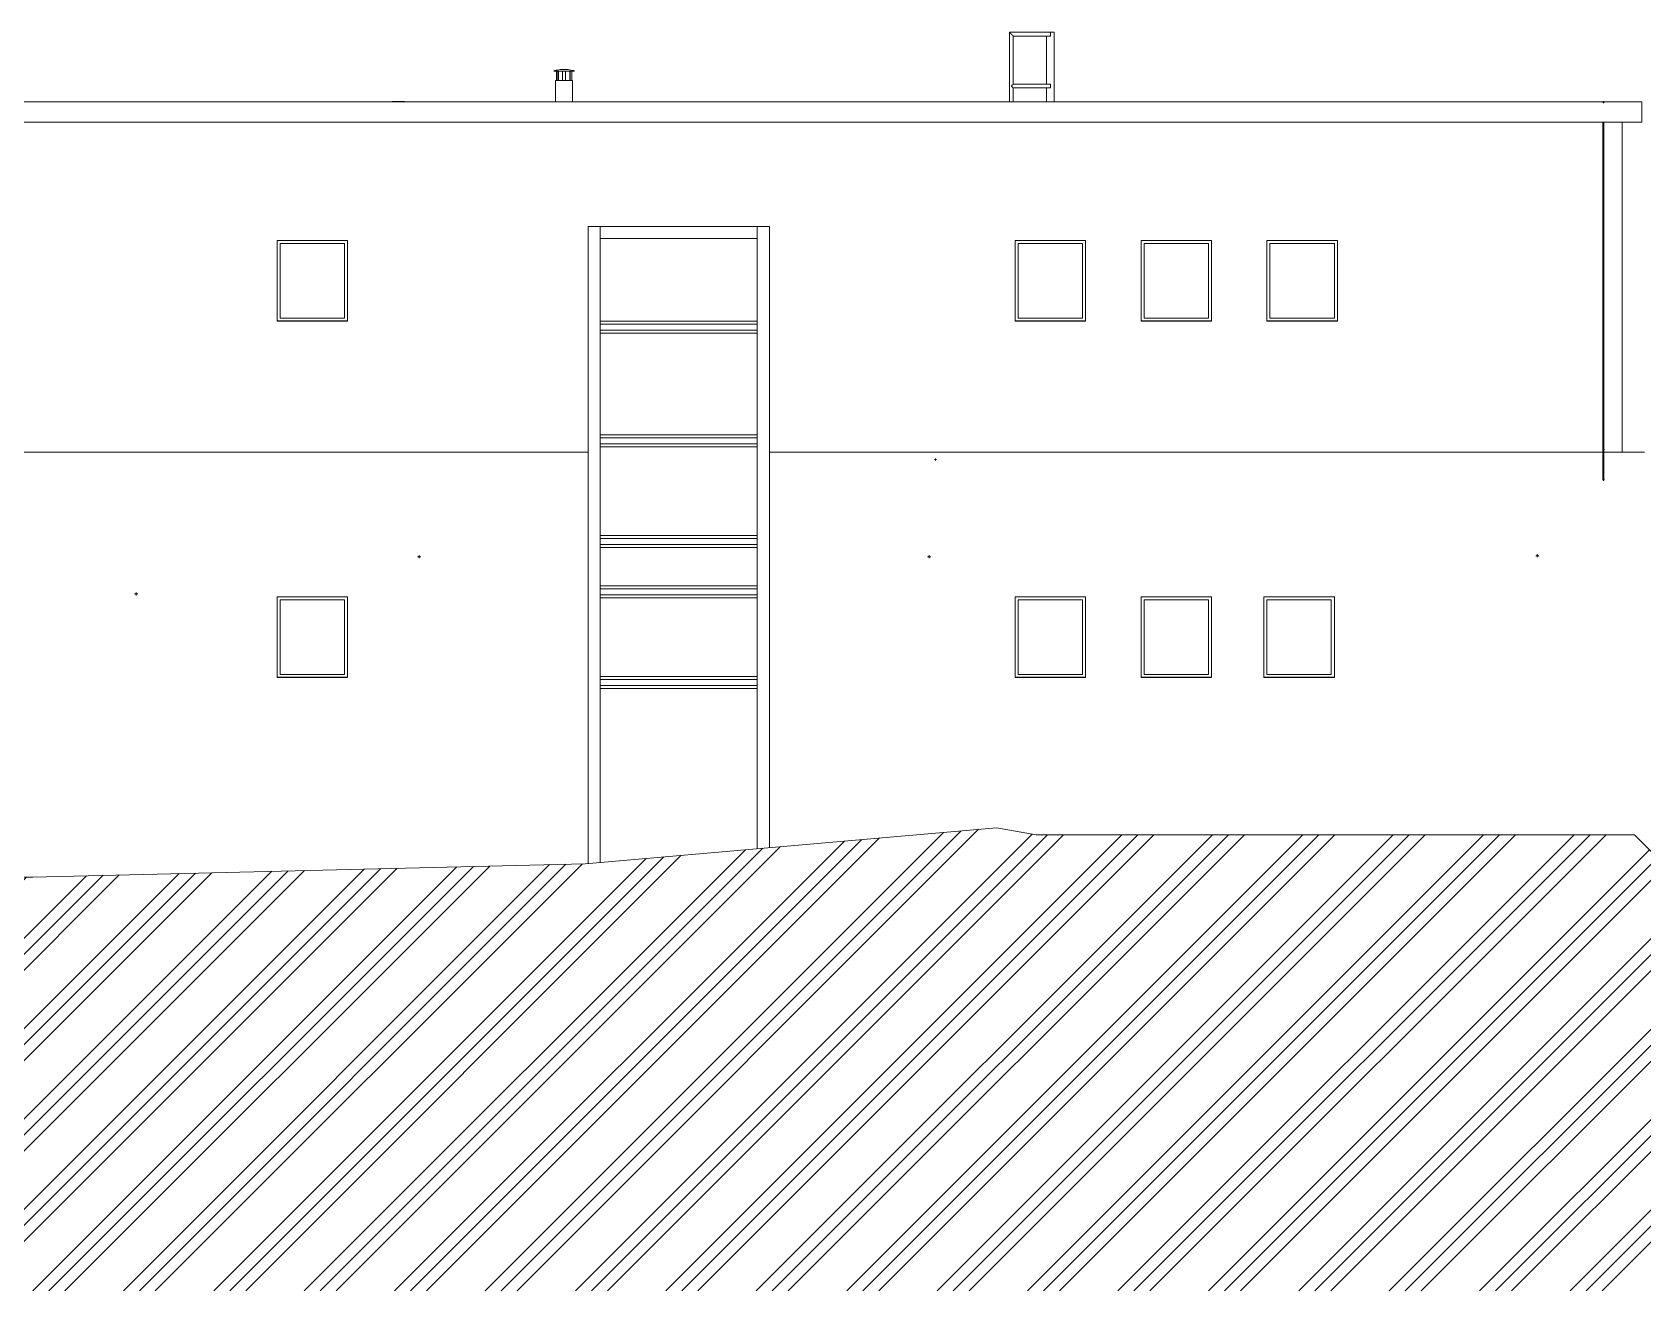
# Model space of a CAD drawing. Header units: millimetres. Extents: x -4051 to 472247, y -45352 to 20466.
# Drawn here: x 196171 to 212168, y -2012 to 10490 of the extents above; entities that cross this region are included whole.
import ezdxf

# ---------------------------------------------------------------- set-up
doc = ezdxf.new("R2010")
doc.units = ezdxf.units.MM
for name, color, linetype, lineweight in [('A-DETL-GENF', 92, 'Continuous', 9), ('A-DETL-THIN', 151, 'Continuous', 9), ('A-GLAZ', 151, 'Continuous', 9), ('A-GLAZ-CWMG', 51, 'Continuous', 9), ('A-ROOF-OTLN', 132, 'Continuous', 9), ('A-WALL', 113, 'Continuous', 9), ('E-POWR-CNDT', 130, 'Continuous', 9), ('E-POWR-CNTR', 130, 'Continuous', 9), ('E-POWR-DROP', 130, 'Continuous', 9), ('M-HVAC-CDFF', 50, 'Continuous', 9), ('Q-SPCQ', 91, 'Continuous', 9)]:
    doc.layers.add(name, color=color, linetype=linetype, lineweight=lineweight)

# ---------------------------------------------------------------- blocks, each defined once
blk = doc.blocks.new('Žebřík - Standardní 2-1244553-S-Bourání')
at = {"layer": 'Q-SPCQ', "color": 41}
for p, q in [((-16719, 10490), (-16719, 9800)), ((-16312, 10490), (-16719, 10490)), ((-16681, 9974), (-16681, 10452)), ((-16681, 10452), (-16312, 10452)), ((-16351, 9974), (-16351, 10452)), ((-16274, 10490), (-16312, 10490)), ((-16312, 10452), (-16312, 10490)), ((-16274, 10490), (-16274, 9800)), ((-16312, 9974), (-16681, 9974)), ((-16681, 9936), (-16312, 9936)), ((-16681, 9800), (-16681, 9936)), ((-16351, 9800), (-16351, 9936)), ((-16312, 9955), (-16312, 9974)), ((-16312, 9936), (-16312, 9955))]:
    blk.add_line(p, q, dxfattribs=at)
for points, knots in [([(-16681, 10452), (-16681, 10452), (-16681, 10452), (-16683, 10453), (-16684, 10454), (-16685, 10456), (-16686, 10457), (-16687, 10458), (-16689, 10459), (-16690, 10461), (-16692, 10463), (-16693, 10464), (-16694, 10465), (-16695, 10466), (-16696, 10467), (-16698, 10468), (-16699, 10470), (-16700, 10471), (-16701, 10472), (-16703, 10473), (-16704, 10475), (-16705, 10476), (-16706, 10477), (-16707, 10478), (-16709, 10479), (-16710, 10480), (-16711, 10482), (-16712, 10483), (-16713, 10484), (-16714, 10485), (-16716, 10486), (-16717, 10487), (-16718, 10489), (-16719, 10490), (-16719, 10490), (-16719, 10490)], [0, 0, 0, 0, 0.083333, 0.125, 0.166667, 0.208333, 0.229167, 0.25, 0.291667, 0.333333, 0.354167, 0.375, 0.395833, 0.416667, 0.4375, 0.458333, 0.479167, 0.5, 0.520833, 0.541667, 0.5625, 0.583333, 0.604167, 0.625, 0.645833, 0.666667, 0.6875, 0.708333, 0.75, 0.770833, 0.791667, 0.833333, 0.875, 0.916667, 1, 1, 1, 1]), ([(-16681, 9974), (-16681, 9974), (-16681, 9974), (-16682, 9974), (-16682, 9973), (-16682, 9973), (-16683, 9973), (-16683, 9972), (-16684, 9971), (-16684, 9971), (-16685, 9970), (-16686, 9970), (-16686, 9969), (-16687, 9968), (-16688, 9967), (-16689, 9966), (-16690, 9965), (-16691, 9964), (-16693, 9962), (-16696, 9959), (-16699, 9956), (-16700, 9955)], [0, 0, 0, 0, 0.071429, 0.107143, 0.142857, 0.178571, 0.214286, 0.25, 0.285714, 0.321429, 0.357143, 0.392857, 0.428571, 0.464286, 0.5, 0.571429, 0.607143, 0.642857, 0.714286, 0.857143, 1, 1, 1, 1]), ([(-16700, 9955), (-16699, 9954), (-16696, 9951), (-16693, 9948), (-16691, 9946), (-16690, 9945), (-16689, 9944), (-16689, 9944), (-16688, 9943), (-16687, 9942), (-16686, 9941), (-16686, 9940), (-16685, 9940), (-16684, 9939), (-16684, 9939), (-16683, 9938), (-16683, 9937), (-16682, 9937), (-16682, 9937), (-16682, 9936), (-16681, 9936), (-16681, 9936), (-16681, 9936)], [0, 0, 0, 0, 0.142857, 0.285714, 0.357143, 0.392857, 0.428571, 0.464286, 0.5, 0.535714, 0.571429, 0.607143, 0.642857, 0.678571, 0.714286, 0.75, 0.785714, 0.821429, 0.857143, 0.892857, 0.928571, 1, 1, 1, 1])]:
    blk.add_open_spline(points, degree=3, knots=knots, dxfattribs=at)
blk = doc.blocks.new('OKNO_1k - OKNO_1k_800x900-2034292-S-Bourání')
at = {"layer": 'A-GLAZ'}
for p, q in [((-23963, 7650), (-23963, 8390)), ((-23963, 8390), (-23323, 8390)), ((-23323, 8390), (-23323, 7650)), ((-23323, 7650), (-23963, 7650))]:
    blk.add_line(p, q, dxfattribs=at)
blk = doc.blocks.new('parapet_ext - parapet_ext-1802123-S-Bourání')
at = {"layer": 'Q-SPCQ'}
blk.add_line((-23293, 7622), (-23993, 7622), dxfattribs=at)
blk = doc.blocks.new('OKNO_1k - OKNO_1k_800x900-2034290-S-Bourání')
at = {"layer": 'A-GLAZ'}
for p, q in [((-23963, 4110), (-23963, 4850)), ((-23963, 4850), (-23323, 4850)), ((-23323, 4850), (-23323, 4110)), ((-23323, 4110), (-23963, 4110))]:
    blk.add_line(p, q, dxfattribs=at)
blk = doc.blocks.new('OKNO_1k - OKNO_1k_800x900-2034288-S-Bourání')
at = {"layer": 'A-GLAZ'}
for p, q in [((-16632, 4110), (-16632, 4850)), ((-16632, 4850), (-15992, 4850)), ((-15992, 4850), (-15992, 4110)), ((-15992, 4110), (-16632, 4110))]:
    blk.add_line(p, q, dxfattribs=at)
blk = doc.blocks.new('parapet_ext - parapet_ext-1802125-S-Bourání')
at = {"layer": 'Q-SPCQ'}
blk.add_line((-15962, 4082), (-16662, 4082), dxfattribs=at)
blk = doc.blocks.new('OKNO_1k - OKNO_1k_800x900-2034289-S-Bourání')
at = {"layer": 'A-GLAZ'}
for p, q in [((-15382, 4110), (-15382, 4850)), ((-15382, 4850), (-14742, 4850)), ((-14742, 4850), (-14742, 4110)), ((-14742, 4110), (-15382, 4110))]:
    blk.add_line(p, q, dxfattribs=at)
blk = doc.blocks.new('Rectangular Mullion - Rectangular Mullion-Loc wall 49 Bottom 120mm 02-1380640-S-Bourání')
at = {"layer": 'A-GLAZ-CWMG'}
for p, q in [((-20783, 8441), (-20783, 8561)), ((-19223, 8561), (-19223, 8441)), ((-19223, 8441), (-20783, 8441))]:
    blk.add_line(p, q, dxfattribs=at)
blk = doc.blocks.new('Rectangular Mullion - Rectangular Mullion-Loc wall 49 Bottom 120mm 02-1380644-S-Bourání')
at = {"layer": 'A-GLAZ-CWMG'}
blk.add_line((-20783, 4030), (-20783, 2243), dxfattribs=at)
blk = doc.blocks.new('Rectangular Mullion - Rectangular Mullion-Loc wall 49 Bottom 120mm 02-1380645-S-Bourání')
at = {"layer": 'A-GLAZ-CWMG'}
blk.add_line((-19223, 7561), (-19223, 8561), dxfattribs=at)
blk = doc.blocks.new('Rectangular Mullion - Rectangular Mullion-Loc wall 49 Bottom 120mm 02-1380647-S-Bourání')
at = {"layer": 'A-GLAZ-CWMG'}
blk.add_line((-20783, 7561), (-20783, 6430), dxfattribs=at)
blk = doc.blocks.new('Rectangular Mullion - Rectangular Mullion-Loc wall 49 Bottom 120mm 02-1380648-S-Bourání')
at = {"layer": 'A-GLAZ-CWMG'}
blk.add_line((-19223, 5430), (-19223, 6430), dxfattribs=at)
blk = doc.blocks.new('Rectangular Mullion - Rectangular Mullion-Loc wall 49 Bottom 120mm-1380642-S-Bourání')
at = {"layer": 'A-GLAZ-CWMG'}
for p, q in [((-19223, 6490), (-20783, 6490)), ((-20783, 6400), (-20783, 6460)), ((-19223, 6460), (-20783, 6460)), ((-19223, 6400), (-20783, 6400)), ((-19223, 6460), (-19223, 6400)), ((-19223, 6370), (-20783, 6370))]:
    blk.add_line(p, q, dxfattribs=at)
blk = doc.blocks.new('Rectangular Mullion - Rectangular Mullion-Loc wall 49 Bottom 120mm 02-1380650-S-Bourání')
at = {"layer": 'A-GLAZ-CWMG'}
blk.add_line((-20783, 8561), (-20783, 7561), dxfattribs=at)
blk = doc.blocks.new('Rectangular Mullion - Rectangular Mullion-Loc wall 49 Bottom 120mm 02-1380651-S-Bourání')
at = {"layer": 'A-GLAZ-CWMG'}
blk.add_line((-19223, 6430), (-19223, 7561), dxfattribs=at)
blk = doc.blocks.new('Rectangular Mullion - Rectangular Mullion-Loc wall 49 Bottom 120mm 02-1380653-S-Bourání')
at = {"layer": 'A-GLAZ-CWMG'}
blk.add_line((-20783, 4930), (-20783, 4030), dxfattribs=at)
blk = doc.blocks.new('Rectangular Mullion - Rectangular Mullion-Loc wall 49 Bottom 120mm 02-1380654-S-Bourání')
at = {"layer": 'A-GLAZ-CWMG'}
blk.add_line((-19223, 2380), (-19223, 4030), dxfattribs=at)
blk = doc.blocks.new('Rectangular Mullion - Rectangular Mullion-Loc wall 49 Bottom 120mm 02-1380656-S-Bourání')
at = {"layer": 'A-GLAZ-CWMG'}
blk.add_line((-20783, 5430), (-20783, 4930), dxfattribs=at)
blk = doc.blocks.new('Rectangular Mullion - Rectangular Mullion-Loc wall 49 Bottom 120mm 02-1380657-S-Bourání')
at = {"layer": 'A-GLAZ-CWMG'}
blk.add_line((-19223, 4030), (-19223, 4930), dxfattribs=at)
blk = doc.blocks.new('Rectangular Mullion - Rectangular Mullion-Loc wall 49 Bottom 120mm 02-1380659-S-Bourání')
at = {"layer": 'A-GLAZ-CWMG'}
blk.add_line((-20783, 6430), (-20783, 5430), dxfattribs=at)
blk = doc.blocks.new('Rectangular Mullion - Rectangular Mullion-Loc wall 49 Bottom 120mm 02-1380660-S-Bourání')
at = {"layer": 'A-GLAZ-CWMG'}
blk.add_line((-19223, 4930), (-19223, 5430), dxfattribs=at)
blk = doc.blocks.new('Komín3 - Komín3-1950367-S-Bourání')
at = {"layer": 'M-HVAC-CDFF'}
for p, q in [((-21245, 10104), (-21038, 10104)), ((-21218, 10010), (-21218, 10104)), ((-21203, 10104), (-21203, 10010)), ((-21198, 10010), (-21198, 10104)), ((-21157, 10010), (-21157, 10104)), ((-21127, 10104), (-21127, 10010)), ((-21085, 10010), (-21085, 10104)), ((-21080, 10010), (-21080, 10104)), ((-21065, 10104), (-21065, 10010)), ((-21227, 10010), (-21227, 9800)), ((-21057, 10010), (-21227, 10010)), ((-21057, 9800), (-21057, 10010))]:
    blk.add_line(p, q, dxfattribs=at)
at = {"layer": 'M-HVAC-CDFF', "flags": 128}
for points in [[(-21245, 10104), (-21233, 10108), (-21220, 10112), (-21207, 10114), (-21194, 10117), (-21180, 10119), (-21167, 10120), (-21154, 10121), (-21142, 10121)], [(-21142, 10121), (-21128, 10121), (-21115, 10120), (-21102, 10118), (-21088, 10117), (-21075, 10114), (-21062, 10111), (-21049, 10108), (-21038, 10104)]]:
    blk.add_lwpolyline(points, dxfattribs=at)

msp = doc.modelspace()

# ---------------------------------------------------------------- hatches: boundary and pattern name
at = {"layer": 'A-DETL-GENF'}
h = msp.add_hatch(dxfattribs=at)
h.set_pattern_fill('FP_8', style=0, pattern_type=2)
h.set_pattern_definition([(45, (222596.16, 0), (-449.013, 449.013), []), (45, (222754.9, 0), (0, 898.0256), []), (45, (222437.4, 0), (0, 898.0256), [])])
h.paths.add_polyline_path([(168859, -2012), (226084, -2012), (226084, 2230), (212372, 2230), (212084, 2518), (206144, 2518), (205750, 2588), (201662, 2230), (196179, 2098), (189871, 2098), (188202, 1441), (174604, 1678), (169478, 1230), (168855, 870), (157199, 870), (157199, 1330), (138288, 758), (138288, 988), (134504, 988), (126173, 789), (126173, 589), (124073, 589), (124073, -2012), (165230, -2012)])
at = {"layer": 'E-POWR-DROP'}
for color, points in [(256, [(211777, 9790), (211779, 9791), (211781, 9793), (211782, 9796), (211779, 9799), (211776, 9800), (211773, 9799), (211772, 9795), (211773, 9791), (211776, 9790)]), (41, [(205142, 6241), (205144, 6242), (205146, 6244), (205147, 6247), (205144, 6250), (205140, 6251), (205138, 6250), (205137, 6246), (205138, 6242), (205140, 6241)]), (256, [(211777, 6340), (211779, 6341), (211781, 6342), (211782, 6346), (211779, 6349), (211776, 6350), (211773, 6349), (211772, 6345), (211773, 6341), (211776, 6340)]), (256, [(211777, 6040), (211779, 6041), (211781, 6042), (211782, 6046), (211779, 6049), (211776, 6050), (211773, 6049), (211772, 6045), (211773, 6041), (211776, 6040)]), (256, [(200016, 5271), (200021, 5276), (200022, 5278), (200022, 5282), (200016, 5288), (200011, 5289), (200007, 5286), (200005, 5280), (200007, 5274), (200009, 5272), (200014, 5272)]), (256, [(205082, 5271), (205087, 5276), (205088, 5278), (205088, 5282), (205084, 5288), (205077, 5289), (205073, 5286), (205071, 5280), (205073, 5274), (205075, 5272), (205080, 5272)]), (256, [(211122, 5281), (211127, 5286), (211128, 5288), (211128, 5292), (211124, 5298), (211117, 5299), (211113, 5296), (211111, 5290), (211113, 5284), (211115, 5282), (211120, 5282)]), (256, [(197206, 4901), (197211, 4906), (197212, 4908), (197212, 4912), (197208, 4918), (197201, 4919), (197197, 4916), (197194, 4910), (197197, 4904), (197199, 4902), (197203, 4902)])]:
    msp.add_hatch(color=color, dxfattribs=at).paths.add_polyline_path(points)

# ---------------------------------------------------------------- linework, layer by layer
at = {"layer": 'A-DETL-THIN'}
for p, q in [((205750, 2588), (201662, 2230)), ((206144, 2518), (205750, 2588)), ((212084, 2518), (206144, 2518)), ((212372, 2230), (212084, 2518)), ((196179, 2098), (192999, 2098)), ((201662, 2230), (196179, 2098))]:
    msp.add_line(p, q, dxfattribs=at)
at = {"layer": 'A-ROOF-OTLN'}
for p, q in [((211776, 9800), (193064, 9800)), ((212153, 9800), (211777, 9800)), ((212159, 9794), (212159, 9602)), ((193064, 9596), (212153, 9596))]:
    msp.add_line(p, q, dxfattribs=at)
for points, knots in [([(212153, 9800), (212153, 9800), (212154, 9800), (212154, 9800), (212154, 9800), (212155, 9800), (212155, 9800), (212155, 9799), (212156, 9799), (212156, 9799), (212156, 9799), (212157, 9799), (212157, 9798), (212158, 9798), (212158, 9797), (212158, 9797), (212159, 9796), (212159, 9795), (212159, 9794), (212159, 9794)], [-0.75, -0.75, -0.75, -0.75, -0.71875, -0.6875, -0.65625, -0.625, -0.59375, -0.5625, -0.53125, -0.5, -0.46875, -0.4375, -0.375, -0.34375, -0.3125, -0.25, -0.1875, -0.125, 0, 0, 0, 0]), ([(212159, 9602), (212159, 9601), (212159, 9600), (212159, 9599), (212158, 9599), (212158, 9598), (212157, 9597), (212157, 9597), (212157, 9597), (212156, 9597), (212156, 9596), (212156, 9596), (212155, 9596), (212155, 9596), (212155, 9596), (212154, 9596), (212154, 9596), (212154, 9596), (212153, 9596), (212153, 9596)], [-1, -1, -1, -1, -0.8888889, -0.8333333, -0.7777778, -0.7222222, -0.6666667, -0.6388889, -0.6111111, -0.5833333, -0.5555556, -0.5277778, -0.5, -0.4722222, -0.4444444, -0.4166667, -0.3888889, -0.3611111, -0.3333333, -0.3333333, -0.3333333, -0.3333333])]:
    msp.add_open_spline(points, degree=3, knots=knots, dxfattribs=at)
at = {"layer": 'A-WALL'}
for p, q in [((211964, 9596), (211964, 6320)), ((201693, 2233), (201693, 8561)), ((201693, 8561), (203493, 8561)), ((203493, 8561), (203493, 2390)), ((198603, 7620), (198603, 8420)), ((198603, 8420), (199303, 8420)), ((199303, 8420), (199303, 7620)), ((205934, 7620), (205934, 8420)), ((205934, 8420), (206634, 8420)), ((206634, 8420), (206634, 7620)), ((207184, 7620), (207184, 8420)), ((207184, 8420), (207884, 8420)), ((207884, 8420), (207884, 7620)), ((208434, 7620), (208434, 8420)), ((208434, 8420), (209134, 8420)), ((209134, 8420), (209134, 7620)), ((199303, 7620), (198603, 7620)), ((206634, 7620), (205934, 7620)), ((207884, 7620), (207184, 7620)), ((209134, 7620), (208434, 7620)), ((201693, 6320), (193019, 6320)), ((211772, 6320), (203493, 6320)), ((212184, 6320), (211782, 6320)), ((198603, 4080), (198603, 4880)), ((198603, 4880), (199303, 4880)), ((199303, 4880), (199303, 4080)), ((205934, 4080), (205934, 4880)), ((205934, 4880), (206634, 4880)), ((206634, 4880), (206634, 4080)), ((207184, 4080), (207184, 4880)), ((207184, 4880), (207884, 4880)), ((207884, 4880), (207884, 4080)), ((208404, 4080), (208404, 4880)), ((208404, 4880), (209104, 4880)), ((209104, 4880), (209104, 4080)), ((199303, 4080), (198603, 4080)), ((206634, 4080), (205934, 4080)), ((207884, 4080), (207184, 4080)), ((209104, 4080), (208404, 4080))]:
    msp.add_line(p, q, dxfattribs=at)
at = {"layer": 'E-POWR-CNDT', "color": 41}
for p, q in [((199819, 9803), (199746, 9803)), ((199746, 9803), (199746, 9801)), ((199852, 9803), (199819, 9803))]:
    msp.add_line(p, q, dxfattribs=at)
at = {"layer": 'E-POWR-CNDT'}
for p, q in [((211772, 9596), (211772, 6398)), ((211782, 6398), (211782, 9596)), ((211772, 6398), (211772, 6365)), ((211772, 6325), (211772, 6292)), ((211772, 6292), (211772, 6098)), ((211782, 6365), (211782, 6398)), ((211782, 6292), (211782, 6325)), ((211782, 6098), (211782, 6292)), ((211772, 6098), (211772, 6065)), ((211782, 6065), (211782, 6098))]:
    msp.add_line(p, q, dxfattribs=at)
at = {"layer": 'E-POWR-CNDT', "color": 41, "flags": 128}
msp.add_lwpolyline([(199870, 9800), (199867, 9801), (199865, 9801), (199863, 9802), (199861, 9802), (199859, 9803), (199857, 9803), (199854, 9803), (199852, 9803), (199852, 9803)], dxfattribs=at)
at = {"layer": 'E-POWR-CNDT', "flags": 128}
for points in [[(211772, 6346), (211772, 6347), (211772, 6347), (211772, 6347), (211772, 6348), (211772, 6348), (211772, 6348), (211772, 6349), (211772, 6349), (211772, 6350), (211772, 6351), (211772, 6351), (211772, 6352), (211772, 6352), (211772, 6353), (211772, 6354), (211772, 6354), (211772, 6355), (211772, 6356), (211772, 6356), (211772, 6357), (211772, 6358), (211772, 6359), (211772, 6359), (211772, 6360), (211772, 6361), (211772, 6362), (211772, 6362), (211772, 6363), (211772, 6364), (211772, 6365), (211772, 6365)], [(211772, 6344), (211772, 6344), (211772, 6343), (211772, 6343), (211772, 6343), (211772, 6342), (211772, 6342), (211772, 6342), (211772, 6341), (211772, 6341), (211772, 6340), (211772, 6339), (211772, 6339), (211772, 6338), (211772, 6338), (211772, 6337), (211772, 6336), (211772, 6336), (211772, 6335), (211772, 6334), (211772, 6334), (211772, 6333), (211772, 6332), (211772, 6331), (211772, 6331), (211772, 6330), (211772, 6329), (211772, 6328), (211772, 6328), (211772, 6327), (211772, 6326), (211772, 6325), (211772, 6325)], [(211782, 6365), (211782, 6364), (211782, 6363), (211782, 6363), (211782, 6362), (211782, 6361), (211782, 6360), (211782, 6359), (211782, 6359), (211782, 6358), (211782, 6357), (211782, 6356), (211782, 6356), (211782, 6355), (211782, 6354), (211782, 6354), (211782, 6353), (211782, 6352), (211782, 6352), (211782, 6351), (211782, 6351), (211782, 6350), (211782, 6350), (211782, 6349), (211782, 6349), (211782, 6348), (211782, 6348), (211782, 6347), (211782, 6347), (211782, 6347), (211782, 6346)], [(211782, 6325), (211782, 6326), (211782, 6327), (211782, 6327), (211782, 6328), (211782, 6329), (211782, 6330), (211782, 6331), (211782, 6331), (211782, 6332), (211782, 6333), (211782, 6334), (211782, 6334), (211782, 6335), (211782, 6336), (211782, 6336), (211782, 6337), (211782, 6338), (211782, 6338), (211782, 6339), (211782, 6339), (211782, 6340), (211782, 6340), (211782, 6341), (211782, 6341), (211782, 6342), (211782, 6342), (211782, 6343), (211782, 6343)], [(211772, 6065), (211772, 6064), (211772, 6063), (211772, 6063), (211772, 6062), (211772, 6061), (211772, 6060), (211772, 6059), (211772, 6059), (211772, 6058), (211772, 6057), (211772, 6056), (211772, 6056), (211772, 6055), (211772, 6054), (211772, 6054), (211772, 6053), (211772, 6052), (211772, 6052), (211772, 6051), (211772, 6051), (211772, 6050), (211772, 6050), (211772, 6049), (211772, 6049), (211772, 6048), (211772, 6048), (211772, 6047), (211772, 6047), (211772, 6047), (211772, 6046), (211772, 6046), (211772, 6046)], [(211782, 6046), (211782, 6047), (211782, 6047), (211782, 6047), (211782, 6048), (211782, 6048), (211782, 6048), (211782, 6049), (211782, 6049), (211782, 6050), (211782, 6051), (211782, 6051), (211782, 6052), (211782, 6052), (211782, 6053), (211782, 6054), (211782, 6054), (211782, 6055), (211782, 6056), (211782, 6056), (211782, 6057), (211782, 6058), (211782, 6059), (211782, 6059), (211782, 6060), (211782, 6061), (211782, 6062), (211782, 6062), (211782, 6063), (211782, 6064), (211782, 6065), (211782, 6065)]]:
    msp.add_lwpolyline(points, dxfattribs=at)
at = {"layer": 'E-POWR-CNTR'}
for p, q in [((211767, 9795), (211787, 9795)), ((211777, 9785), (211777, 9805)), ((211767, 6345), (211787, 6345)), ((211777, 6335), (211777, 6355)), ((211777, 6325), (211777, 6330)), ((211767, 6045), (211787, 6045)), ((211777, 6065), (211777, 6061)), ((211777, 6035), (211777, 6055)), ((199998, 5280), (200030, 5280)), ((200014, 5264), (200014, 5296)), ((205064, 5280), (205096, 5280)), ((205080, 5264), (205080, 5296)), ((211104, 5290), (211136, 5290)), ((211120, 5274), (211120, 5306)), ((197187, 4910), (197219, 4910)), ((197203, 4894), (197203, 4926))]:
    msp.add_line(p, q, dxfattribs=at)
at = {"layer": 'E-POWR-CNTR', "color": 41}
for p, q in [((205132, 6246), (205152, 6246)), ((205142, 6236), (205142, 6256))]:
    msp.add_line(p, q, dxfattribs=at)

# ---------------------------------------------------------------- block references
at = {"layer": 'A-GLAZ'}
for name, p in [('OKNO_1k - OKNO_1k_800x900-2034292-S-Bourání', (222596, 0)), ('OKNO_1k - OKNO_1k_800x900-2034292-S-Bourání', (229927, 0)), ('OKNO_1k - OKNO_1k_800x900-2034292-S-Bourání', (231177, 0)), ('OKNO_1k - OKNO_1k_800x900-2034292-S-Bourání', (232427, 0)), ('OKNO_1k - OKNO_1k_800x900-2034290-S-Bourání', (222596, 0)), ('OKNO_1k - OKNO_1k_800x900-2034288-S-Bourání', (222596, 0)), ('OKNO_1k - OKNO_1k_800x900-2034289-S-Bourání', (222596, 0)), ('OKNO_1k - OKNO_1k_800x900-2034288-S-Bourání', (225066, 0))]:
    msp.add_blockref(name, p, dxfattribs=at)
at = {"layer": 'A-GLAZ-CWMG'}
for name, p in [('Rectangular Mullion - Rectangular Mullion-Loc wall 49 Bottom 120mm 02-1380640-S-Bourání', (222596, 0)), ('Rectangular Mullion - Rectangular Mullion-Loc wall 49 Bottom 120mm 02-1380650-S-Bourání', (222596, 0)), ('Rectangular Mullion - Rectangular Mullion-Loc wall 49 Bottom 120mm 02-1380645-S-Bourání', (222596, 0)), ('Rectangular Mullion - Rectangular Mullion-Loc wall 49 Bottom 120mm-1380642-S-Bourání', (222596, 1131)), ('Rectangular Mullion - Rectangular Mullion-Loc wall 49 Bottom 120mm 02-1380647-S-Bourání', (222596, 0)), ('Rectangular Mullion - Rectangular Mullion-Loc wall 49 Bottom 120mm 02-1380651-S-Bourání', (222596, 0)), ('Rectangular Mullion - Rectangular Mullion-Loc wall 49 Bottom 120mm-1380642-S-Bourání', (222596, 0)), ('Rectangular Mullion - Rectangular Mullion-Loc wall 49 Bottom 120mm 02-1380659-S-Bourání', (222596, 0)), ('Rectangular Mullion - Rectangular Mullion-Loc wall 49 Bottom 120mm 02-1380648-S-Bourání', (222596, 0)), ('Rectangular Mullion - Rectangular Mullion-Loc wall 49 Bottom 120mm-1380642-S-Bourání', (222596, -1000)), ('Rectangular Mullion - Rectangular Mullion-Loc wall 49 Bottom 120mm 02-1380656-S-Bourání', (222596, 0)), ('Rectangular Mullion - Rectangular Mullion-Loc wall 49 Bottom 120mm 02-1380660-S-Bourání', (222596, 0)), ('Rectangular Mullion - Rectangular Mullion-Loc wall 49 Bottom 120mm-1380642-S-Bourání', (222596, -1500)), ('Rectangular Mullion - Rectangular Mullion-Loc wall 49 Bottom 120mm 02-1380653-S-Bourání', (222596, 0)), ('Rectangular Mullion - Rectangular Mullion-Loc wall 49 Bottom 120mm 02-1380657-S-Bourání', (222596, 0)), ('Rectangular Mullion - Rectangular Mullion-Loc wall 49 Bottom 120mm-1380642-S-Bourání', (222596, -2400)), ('Rectangular Mullion - Rectangular Mullion-Loc wall 49 Bottom 120mm 02-1380644-S-Bourání', (222596, 0)), ('Rectangular Mullion - Rectangular Mullion-Loc wall 49 Bottom 120mm 02-1380654-S-Bourání', (222596, 0))]:
    msp.add_blockref(name, p, dxfattribs=at)
at = {"layer": 'M-HVAC-CDFF'}
msp.add_blockref('Komín3 - Komín3-1950367-S-Bourání', (222596, 0), dxfattribs=at)
at = {"layer": 'Q-SPCQ', "color": 41}
msp.add_blockref('Žebřík - Standardní 2-1244553-S-Bourání', (222596, 0), dxfattribs=at)
at = {"layer": 'Q-SPCQ'}
for name, p in [('parapet_ext - parapet_ext-1802123-S-Bourání', (222596, 0)), ('parapet_ext - parapet_ext-1802123-S-Bourání', (229927, 0)), ('parapet_ext - parapet_ext-1802123-S-Bourání', (231177, 0)), ('parapet_ext - parapet_ext-1802123-S-Bourání', (232427, 0)), ('parapet_ext - parapet_ext-1802123-S-Bourání', (222596, -3540)), ('parapet_ext - parapet_ext-1802125-S-Bourání', (222596, 0)), ('parapet_ext - parapet_ext-1802125-S-Bourání', (223846, 0)), ('parapet_ext - parapet_ext-1802125-S-Bourání', (225066, 0))]:
    msp.add_blockref(name, p, dxfattribs=at)

doc.saveas('drawing.dxf')
